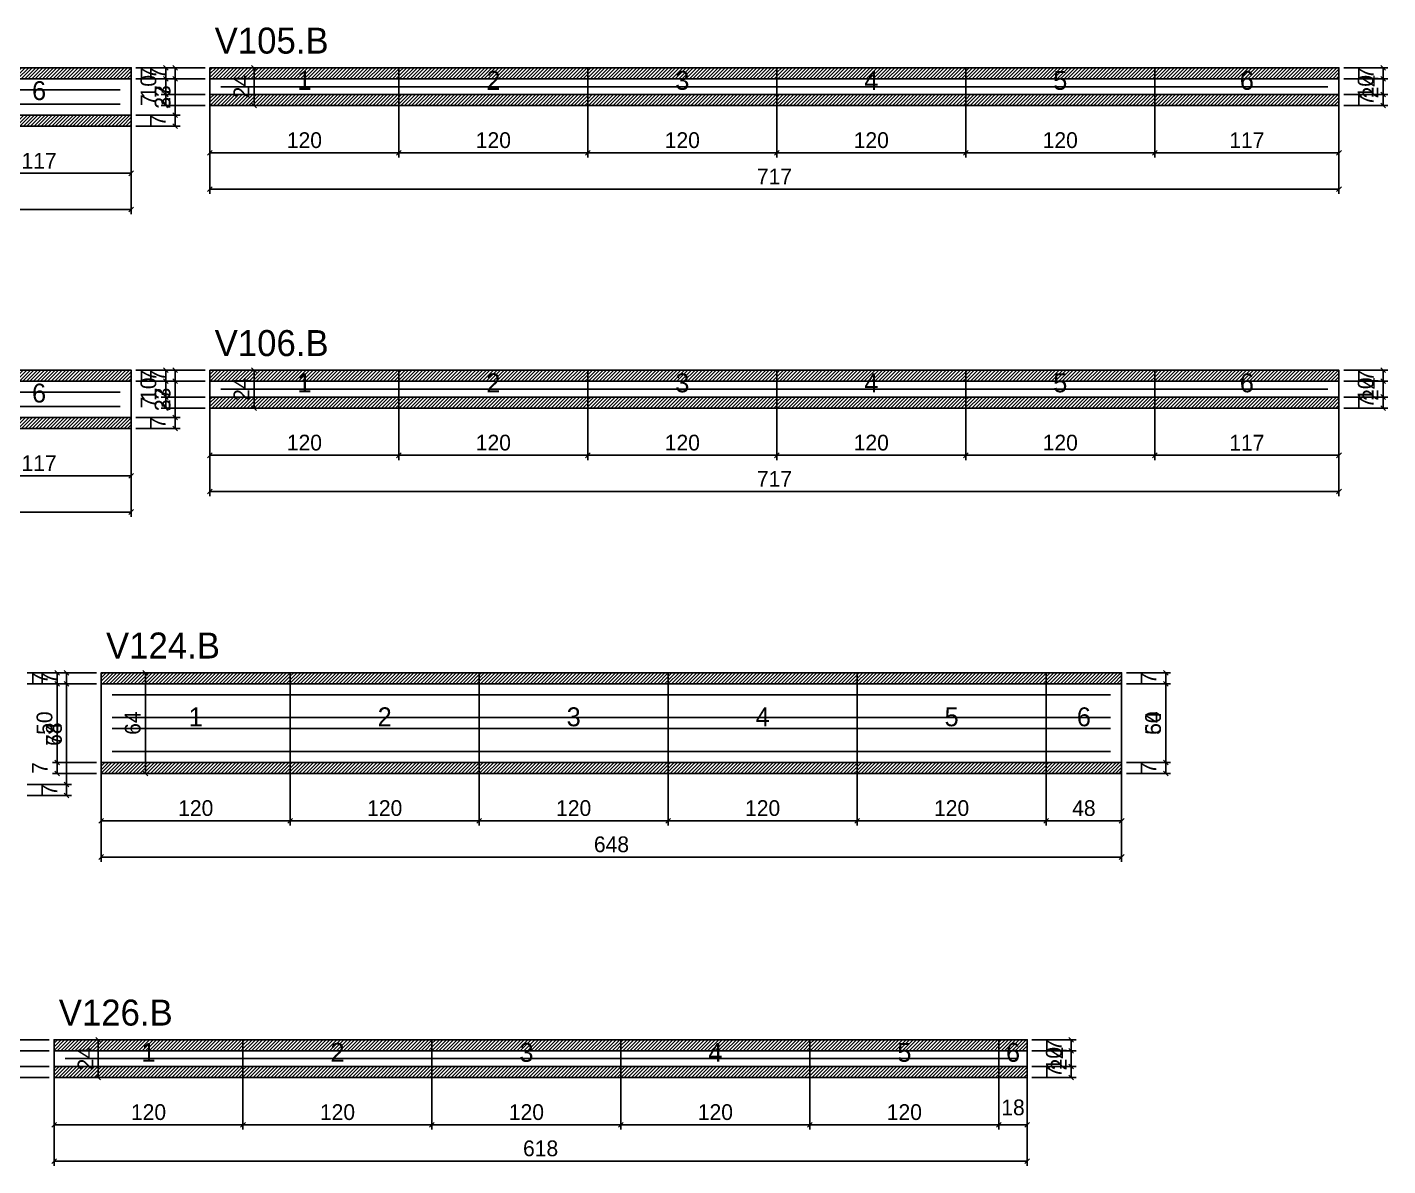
# Model space of a CAD drawing. Extents: x -9000 to 3070, y -6660 to 1250.
# Drawn here: x 848 to 1712, y -690 to 33 of the extents above; entities that cross this region are included whole.
import ezdxf
from ezdxf.enums import TextEntityAlignment as Align

# ---------------------------------------------------------------- set-up
doc = ezdxf.new("R2010")
doc.units = 0
for name, color, linetype in [('5', 5, 'Continuous'), ('COTA', 241, 'Continuous'), ('NOMENCLATURA', 7, 'Continuous'), ('Painéis', 200, 'Continuous'), ('SARR_2.2x5', 40, 'Continuous'), ('SARR_2.2x7', 40, 'Continuous'), ('SCO-___-LAJ', 224, 'Continuous')]:
    doc.layers.add(name, color=color, linetype=linetype)
doc.dimstyles.new('PAINEL', dxfattribs={"dimtxt": 10, "dimasz": 3, "dimexe": 3, "dimexo": 3, "dimgap": 3, "dimtad": 1, "dimblk": 'OBLIQUE', "dimblk1": 'OBLIQUE', "dimcen": 2.5, "dimclrd": 4, "dimclre": 4, "dimclrt": 240, "dimazin": 3, "dimtfac": 1, "dimtmove": 0, "dimatfit": 3})

# ---------------------------------------------------------------- blocks, each defined once
blk = doc.blocks.new('_OBLIQUE')
at = {"color": 0, "linetype": 'BYBLOCK'}
blk.add_line((-0.5, -0.5), (0.5, 0.5), dxfattribs=at)

msp = doc.modelspace()

# ---------------------------------------------------------------- hatches: boundary and pattern name
at = {"layer": 'COTA'}
h = msp.add_hatch(dxfattribs=at)
h.set_pattern_fill('ANSI31', scale=0.5)
h.paths.add_polyline_path([(797, 0), (914, 0), (914, 7), (797, 7)])
h = msp.add_hatch(dxfattribs=at)
h.set_pattern_fill('ANSI31', scale=0.5)
h.paths.add_polyline_path([(964, 0), (1084, 0), (1084, 7), (964, 7)])
h = msp.add_hatch(dxfattribs=at)
h.set_pattern_fill('ANSI31', scale=0.5)
h.paths.add_polyline_path([(1084, 0), (1204, 0), (1204, 7), (1084, 7)])
h = msp.add_hatch(dxfattribs=at)
h.set_pattern_fill('ANSI31', scale=0.5)
h.paths.add_polyline_path([(1204, 0), (1324, 0), (1324, 7), (1204, 7)])
h = msp.add_hatch(dxfattribs=at)
h.set_pattern_fill('ANSI31', scale=0.5)
h.paths.add_polyline_path([(1324, 0), (1444, 0), (1444, 7), (1324, 7)])
h = msp.add_hatch(dxfattribs=at)
h.set_pattern_fill('ANSI31', scale=0.5)
h.paths.add_polyline_path([(1444, 0), (1564, 0), (1564, 7), (1444, 7)])
h = msp.add_hatch(dxfattribs=at)
h.set_pattern_fill('ANSI31', scale=0.5)
h.paths.add_polyline_path([(1564, 0), (1681, 0), (1681, 7), (1564, 7)])
h = msp.add_hatch(dxfattribs=at)
h.set_pattern_fill('ANSI31', scale=0.5)
h.paths.add_polyline_path([(964, -17), (1084, -17), (1084, -10), (964, -10)])
h = msp.add_hatch(dxfattribs=at)
h.set_pattern_fill('ANSI31', scale=0.5)
h.paths.add_polyline_path([(1084, -17), (1204, -17), (1204, -10), (1084, -10)])
h = msp.add_hatch(dxfattribs=at)
h.set_pattern_fill('ANSI31', scale=0.5)
h.paths.add_polyline_path([(1204, -17), (1324, -17), (1324, -10), (1204, -10)])
h = msp.add_hatch(dxfattribs=at)
h.set_pattern_fill('ANSI31', scale=0.5)
h.paths.add_polyline_path([(1324, -17), (1444, -17), (1444, -10), (1324, -10)])
h = msp.add_hatch(dxfattribs=at)
h.set_pattern_fill('ANSI31', scale=0.5)
h.paths.add_polyline_path([(1444, -17), (1564, -17), (1564, -10), (1444, -10)])
h = msp.add_hatch(dxfattribs=at)
h.set_pattern_fill('ANSI31', scale=0.5)
h.paths.add_polyline_path([(1564, -17), (1681, -17), (1681, -10), (1564, -10)])
h = msp.add_hatch(dxfattribs=at)
h.set_pattern_fill('ANSI31', scale=0.5)
h.paths.add_polyline_path([(797, -30), (914, -30), (914, -23), (797, -23)])
h = msp.add_hatch(dxfattribs=at)
h.set_pattern_fill('ANSI31', scale=0.5)
h.paths.add_polyline_path([(797, -192), (914, -192), (914, -185), (797, -185)])
h = msp.add_hatch(dxfattribs=at)
h.set_pattern_fill('ANSI31', scale=0.5)
h.paths.add_polyline_path([(964, -192), (1084, -192), (1084, -185), (964, -185)])
h = msp.add_hatch(dxfattribs=at)
h.set_pattern_fill('ANSI31', scale=0.5)
h.paths.add_polyline_path([(1084, -192), (1204, -192), (1204, -185), (1084, -185)])
h = msp.add_hatch(dxfattribs=at)
h.set_pattern_fill('ANSI31', scale=0.5)
h.paths.add_polyline_path([(1204, -192), (1324, -192), (1324, -185), (1204, -185)])
h = msp.add_hatch(dxfattribs=at)
h.set_pattern_fill('ANSI31', scale=0.5)
h.paths.add_polyline_path([(1324, -192), (1444, -192), (1444, -185), (1324, -185)])
h = msp.add_hatch(dxfattribs=at)
h.set_pattern_fill('ANSI31', scale=0.5)
h.paths.add_polyline_path([(1444, -192), (1564, -192), (1564, -185), (1444, -185)])
h = msp.add_hatch(dxfattribs=at)
h.set_pattern_fill('ANSI31', scale=0.5)
h.paths.add_polyline_path([(1564, -192), (1681, -192), (1681, -185), (1564, -185)])
h = msp.add_hatch(dxfattribs=at)
h.set_pattern_fill('ANSI31', scale=0.5)
h.paths.add_polyline_path([(964, -209), (1084, -209), (1084, -202), (964, -202)])
h = msp.add_hatch(dxfattribs=at)
h.set_pattern_fill('ANSI31', scale=0.5)
h.paths.add_polyline_path([(1084, -209), (1204, -209), (1204, -202), (1084, -202)])
h = msp.add_hatch(dxfattribs=at)
h.set_pattern_fill('ANSI31', scale=0.5)
h.paths.add_polyline_path([(1204, -209), (1324, -209), (1324, -202), (1204, -202)])
h = msp.add_hatch(dxfattribs=at)
h.set_pattern_fill('ANSI31', scale=0.5)
h.paths.add_polyline_path([(1324, -209), (1444, -209), (1444, -202), (1324, -202)])
h = msp.add_hatch(dxfattribs=at)
h.set_pattern_fill('ANSI31', scale=0.5)
h.paths.add_polyline_path([(1444, -209), (1564, -209), (1564, -202), (1444, -202)])
h = msp.add_hatch(dxfattribs=at)
h.set_pattern_fill('ANSI31', scale=0.5)
h.paths.add_polyline_path([(1564, -209), (1681, -209), (1681, -202), (1564, -202)])
h = msp.add_hatch(dxfattribs=at)
h.set_pattern_fill('ANSI31', scale=0.5)
h.paths.add_polyline_path([(797, -222), (914, -222), (914, -215), (797, -215)])
h = msp.add_hatch(dxfattribs=at)
h.set_pattern_fill('ANSI31', scale=0.5)
h.paths.add_polyline_path([(895, -384), (1015, -384), (1015, -377), (895, -377)])
h = msp.add_hatch(dxfattribs=at)
h.set_pattern_fill('ANSI31', scale=0.5)
h.paths.add_polyline_path([(1015, -384), (1135, -384), (1135, -377), (1015, -377)])
h = msp.add_hatch(dxfattribs=at)
h.set_pattern_fill('ANSI31', scale=0.5)
h.paths.add_polyline_path([(1135, -384), (1255, -384), (1255, -377), (1135, -377)])
h = msp.add_hatch(dxfattribs=at)
h.set_pattern_fill('ANSI31', scale=0.5)
h.paths.add_polyline_path([(1255, -384), (1375, -384), (1375, -377), (1255, -377)])
h = msp.add_hatch(dxfattribs=at)
h.set_pattern_fill('ANSI31', scale=0.5)
h.paths.add_polyline_path([(1375, -384), (1495, -384), (1495, -377), (1375, -377)])
h = msp.add_hatch(dxfattribs=at)
h.set_pattern_fill('ANSI31', scale=0.5)
h.paths.add_polyline_path([(1495, -384), (1543, -384), (1543, -377), (1495, -377)])
h = msp.add_hatch(dxfattribs=at)
h.set_pattern_fill('ANSI31', scale=0.5)
h.paths.add_polyline_path([(895, -441), (1015, -441), (1015, -434), (895, -434)])
h = msp.add_hatch(dxfattribs=at)
h.set_pattern_fill('ANSI31', scale=0.5)
h.paths.add_polyline_path([(1015, -441), (1135, -441), (1135, -434), (1015, -434)])
h = msp.add_hatch(dxfattribs=at)
h.set_pattern_fill('ANSI31', scale=0.5)
h.paths.add_polyline_path([(1135, -441), (1255, -441), (1255, -434), (1135, -434)])
h = msp.add_hatch(dxfattribs=at)
h.set_pattern_fill('ANSI31', scale=0.5)
h.paths.add_polyline_path([(1255, -441), (1375, -441), (1375, -434), (1255, -434)])
h = msp.add_hatch(dxfattribs=at)
h.set_pattern_fill('ANSI31', scale=0.5)
h.paths.add_polyline_path([(1375, -441), (1495, -441), (1495, -434), (1375, -434)])
h = msp.add_hatch(dxfattribs=at)
h.set_pattern_fill('ANSI31', scale=0.5)
h.paths.add_polyline_path([(1495, -441), (1543, -441), (1543, -434), (1495, -434)])
h = msp.add_hatch(dxfattribs=at)
h.set_pattern_fill('ANSI31', scale=0.5)
h.paths.add_polyline_path([(865, -617), (985, -617), (985, -610), (865, -610)])
h = msp.add_hatch(dxfattribs=at)
h.set_pattern_fill('ANSI31', scale=0.5)
h.paths.add_polyline_path([(985, -617), (1105, -617), (1105, -610), (985, -610)])
h = msp.add_hatch(dxfattribs=at)
h.set_pattern_fill('ANSI31', scale=0.5)
h.paths.add_polyline_path([(1105, -617), (1225, -617), (1225, -610), (1105, -610)])
h = msp.add_hatch(dxfattribs=at)
h.set_pattern_fill('ANSI31', scale=0.5)
h.paths.add_polyline_path([(1225, -617), (1345, -617), (1345, -610), (1225, -610)])
h = msp.add_hatch(dxfattribs=at)
h.set_pattern_fill('ANSI31', scale=0.5)
h.paths.add_polyline_path([(1345, -617), (1465, -617), (1465, -610), (1345, -610)])
h = msp.add_hatch(dxfattribs=at)
h.set_pattern_fill('ANSI31', scale=0.5)
h.paths.add_polyline_path([(1465, -617), (1483, -617), (1483, -610), (1465, -610)])
h = msp.add_hatch(dxfattribs=at)
h.set_pattern_fill('ANSI31', scale=0.5)
h.paths.add_polyline_path([(865, -634), (985, -634), (985, -627), (865, -627)])
h = msp.add_hatch(dxfattribs=at)
h.set_pattern_fill('ANSI31', scale=0.5)
h.paths.add_polyline_path([(985, -634), (1105, -634), (1105, -627), (985, -627)])
h = msp.add_hatch(dxfattribs=at)
h.set_pattern_fill('ANSI31', scale=0.5)
h.paths.add_polyline_path([(1105, -634), (1225, -634), (1225, -627), (1105, -627)])
h = msp.add_hatch(dxfattribs=at)
h.set_pattern_fill('ANSI31', scale=0.5)
h.paths.add_polyline_path([(1225, -634), (1345, -634), (1345, -627), (1225, -627)])
h = msp.add_hatch(dxfattribs=at)
h.set_pattern_fill('ANSI31', scale=0.5)
h.paths.add_polyline_path([(1345, -634), (1465, -634), (1465, -627), (1345, -627)])
h = msp.add_hatch(dxfattribs=at)
h.set_pattern_fill('ANSI31', scale=0.5)
h.paths.add_polyline_path([(1465, -634), (1483, -634), (1483, -627), (1465, -627)])

# ---------------------------------------------------------------- linework, layer by layer
at = {"layer": 'Painéis'}
for p, q in [((797, 0), (914, 0)), ((914, -23), (914, 0)), ((964, 0), (1084, 0)), ((964, -10), (964, 0)), ((1084, -10), (1084, 0)), ((1084, -10), (1084, 0)), ((1084, 0), (1204, 0)), ((1084, -10), (1084, 0)), ((1204, -10), (1204, 0)), ((1204, -10), (1204, 0)), ((1204, 0), (1324, 0)), ((1204, -10), (1204, 0)), ((1324, -10), (1324, 0)), ((1324, -10), (1324, 0)), ((1324, 0), (1444, 0)), ((1324, -10), (1324, 0)), ((1444, -10), (1444, 0)), ((1444, -10), (1444, 0)), ((1444, 0), (1564, 0)), ((1444, -10), (1444, 0)), ((1564, -10), (1564, 0)), ((1564, -10), (1564, 0)), ((1564, 0), (1681, 0)), ((1564, -10), (1564, 0)), ((1681, -10), (1681, 0)), ((964, -10), (1084, -10)), ((1084, -10), (1204, -10)), ((1204, -10), (1324, -10)), ((1324, -10), (1444, -10)), ((1444, -10), (1564, -10)), ((1564, -10), (1681, -10)), ((797, -23), (914, -23)), ((797, -192), (914, -192)), ((914, -215), (914, -192)), ((964, -192), (1084, -192)), ((964, -202), (964, -192)), ((1084, -202), (1084, -192)), ((1084, -202), (1084, -192)), ((1084, -192), (1204, -192)), ((1084, -202), (1084, -192)), ((1204, -202), (1204, -192)), ((1204, -202), (1204, -192)), ((1204, -192), (1324, -192)), ((1204, -202), (1204, -192)), ((1324, -202), (1324, -192)), ((1324, -202), (1324, -192)), ((1324, -192), (1444, -192)), ((1324, -202), (1324, -192)), ((1444, -202), (1444, -192)), ((1444, -202), (1444, -192)), ((1444, -192), (1564, -192)), ((1444, -202), (1444, -192)), ((1564, -202), (1564, -192)), ((1564, -202), (1564, -192)), ((1564, -192), (1681, -192)), ((1564, -202), (1564, -192)), ((1681, -202), (1681, -192)), ((964, -202), (1084, -202)), ((1084, -202), (1204, -202)), ((1204, -202), (1324, -202)), ((1324, -202), (1444, -202)), ((1444, -202), (1564, -202)), ((1564, -202), (1681, -202)), ((797, -215), (914, -215)), ((895, -384), (1015, -384)), ((895, -434), (895, -384)), ((1015, -434), (1015, -384)), ((1015, -434), (1015, -384)), ((1015, -384), (1135, -384)), ((1015, -434), (1015, -384)), ((1135, -434), (1135, -384)), ((1135, -434), (1135, -384)), ((1135, -384), (1255, -384)), ((1135, -434), (1135, -384)), ((1255, -434), (1255, -384)), ((1255, -434), (1255, -384)), ((1255, -384), (1375, -384)), ((1255, -434), (1255, -384)), ((1375, -434), (1375, -384)), ((1375, -434), (1375, -384)), ((1375, -384), (1495, -384)), ((1375, -434), (1375, -384)), ((1495, -434), (1495, -384)), ((1495, -434), (1495, -384)), ((1495, -384), (1543, -384)), ((1495, -434), (1495, -384)), ((1543, -434), (1543, -384)), ((895, -434), (1015, -434)), ((1015, -434), (1135, -434)), ((1135, -434), (1255, -434)), ((1255, -434), (1375, -434)), ((1375, -434), (1495, -434)), ((1495, -434), (1543, -434)), ((865, -617), (985, -617)), ((865, -627), (865, -617)), ((985, -627), (985, -617)), ((985, -627), (985, -617)), ((985, -617), (1105, -617)), ((985, -627), (985, -617)), ((1105, -627), (1105, -617)), ((1105, -627), (1105, -617)), ((1105, -617), (1225, -617)), ((1105, -627), (1105, -617)), ((1225, -627), (1225, -617)), ((1225, -627), (1225, -617)), ((1225, -617), (1345, -617)), ((1225, -627), (1225, -617)), ((1345, -627), (1345, -617)), ((1345, -627), (1345, -617)), ((1345, -617), (1465, -617)), ((1345, -627), (1345, -617)), ((1465, -627), (1465, -617)), ((1465, -627), (1465, -617)), ((1465, -617), (1483, -617)), ((1465, -627), (1465, -617)), ((1483, -627), (1483, -617)), ((865, -627), (985, -627)), ((985, -627), (1105, -627)), ((1105, -627), (1225, -627)), ((1225, -627), (1345, -627)), ((1345, -627), (1465, -627)), ((1465, -627), (1483, -627))]:
    msp.add_line(p, q, dxfattribs=at)
at = {"layer": 'SARR_2.2x5'}
for points in [[(971, -5), (1084, -5)], [(971, -5), (1084, -5)], [(1084, -5), (1204, -5)], [(1084, -5), (1204, -5)], [(1204, -5), (1324, -5)], [(1204, -5), (1324, -5)], [(1324, -5), (1444, -5)], [(1324, -5), (1444, -5)], [(1444, -5), (1564, -5)], [(1444, -5), (1564, -5)], [(1564, -5), (1674, -5)], [(1564, -5), (1674, -5)], [(971, -197), (1084, -197)], [(971, -197), (1084, -197)], [(1084, -197), (1204, -197)], [(1084, -197), (1204, -197)], [(1204, -197), (1324, -197)], [(1204, -197), (1324, -197)], [(1324, -197), (1444, -197)], [(1324, -197), (1444, -197)], [(1444, -197), (1564, -197)], [(1444, -197), (1564, -197)], [(1564, -197), (1674, -197)], [(1564, -197), (1674, -197)], [(872, -622), (985, -622)], [(872, -622), (985, -622)], [(985, -622), (1105, -622)], [(985, -622), (1105, -622)], [(1105, -622), (1225, -622)], [(1105, -622), (1225, -622)], [(1225, -622), (1345, -622)], [(1225, -622), (1345, -622)], [(1345, -622), (1465, -622)], [(1345, -622), (1465, -622)], [(1465, -622), (1476, -622)], [(1465, -622), (1476, -622)]]:
    msp.add_lwpolyline(points, dxfattribs=at)
at = {"layer": 'SARR_2.2x7'}
for points in [[(797, -7), (907, -7)], [(797, -7), (907, -7)], [(797, -16), (907, -16)], [(797, -16), (907, -16)], [(797, -199), (907, -199)], [(797, -199), (907, -199)], [(797, -208), (907, -208)], [(797, -208), (907, -208)], [(902, -391), (1015, -391)], [(902, -391), (1015, -391)], [(1015, -391), (1135, -391)], [(1015, -391), (1135, -391)], [(1135, -391), (1255, -391)], [(1135, -391), (1255, -391)], [(1255, -391), (1375, -391)], [(1255, -391), (1375, -391)], [(1375, -391), (1495, -391)], [(1375, -391), (1495, -391)], [(1495, -391), (1536, -391)], [(1495, -391), (1536, -391)], [(902, -405.5), (1015, -405.5)], [(902, -405.5), (1015, -405.5)], [(1015, -405.5), (1135, -405.5)], [(1015, -405.5), (1135, -405.5)], [(1135, -405.5), (1255, -405.5)], [(1135, -405.5), (1255, -405.5)], [(1255, -405.5), (1375, -405.5)], [(1255, -405.5), (1375, -405.5)], [(1375, -405.5), (1495, -405.5)], [(1375, -405.5), (1495, -405.5)], [(1495, -405.5), (1536, -405.5)], [(1495, -405.5), (1536, -405.5)], [(902, -412.5), (1015, -412.5)], [(902, -412.5), (1015, -412.5)], [(1015, -412.5), (1135, -412.5)], [(1015, -412.5), (1135, -412.5)], [(1135, -412.5), (1255, -412.5)], [(1135, -412.5), (1255, -412.5)], [(1255, -412.5), (1375, -412.5)], [(1255, -412.5), (1375, -412.5)], [(1375, -412.5), (1495, -412.5)], [(1375, -412.5), (1495, -412.5)], [(1495, -412.5), (1536, -412.5)], [(1495, -412.5), (1536, -412.5)], [(902, -427), (1015, -427)], [(902, -427), (1015, -427)], [(1015, -427), (1135, -427)], [(1015, -427), (1135, -427)], [(1135, -427), (1255, -427)], [(1135, -427), (1255, -427)], [(1255, -427), (1375, -427)], [(1255, -427), (1375, -427)], [(1375, -427), (1495, -427)], [(1375, -427), (1495, -427)], [(1495, -427), (1536, -427)], [(1495, -427), (1536, -427)]]:
    msp.add_lwpolyline(points, dxfattribs=at)
at = {"layer": 'SCO-___-LAJ'}
for points in [[(797, 0), (914, 0), (914, 7), (797, 7)], [(964, 0), (1084, 0), (1084, 7), (964, 7)], [(1084, 0), (1204, 0), (1204, 7), (1084, 7)], [(1204, 0), (1324, 0), (1324, 7), (1204, 7)], [(1324, 0), (1444, 0), (1444, 7), (1324, 7)], [(1444, 0), (1564, 0), (1564, 7), (1444, 7)], [(1564, 0), (1681, 0), (1681, 7), (1564, 7)], [(964, -17), (1084, -17), (1084, -10), (964, -10)], [(1084, -17), (1204, -17), (1204, -10), (1084, -10)], [(1204, -17), (1324, -17), (1324, -10), (1204, -10)], [(1324, -17), (1444, -17), (1444, -10), (1324, -10)], [(1444, -17), (1564, -17), (1564, -10), (1444, -10)], [(1564, -17), (1681, -17), (1681, -10), (1564, -10)], [(797, -30), (914, -30), (914, -23), (797, -23)], [(797, -192), (914, -192), (914, -185), (797, -185)], [(964, -192), (1084, -192), (1084, -185), (964, -185)], [(1084, -192), (1204, -192), (1204, -185), (1084, -185)], [(1204, -192), (1324, -192), (1324, -185), (1204, -185)], [(1324, -192), (1444, -192), (1444, -185), (1324, -185)], [(1444, -192), (1564, -192), (1564, -185), (1444, -185)], [(1564, -192), (1681, -192), (1681, -185), (1564, -185)], [(964, -209), (1084, -209), (1084, -202), (964, -202)], [(1084, -209), (1204, -209), (1204, -202), (1084, -202)], [(1204, -209), (1324, -209), (1324, -202), (1204, -202)], [(1324, -209), (1444, -209), (1444, -202), (1324, -202)], [(1444, -209), (1564, -209), (1564, -202), (1444, -202)], [(1564, -209), (1681, -209), (1681, -202), (1564, -202)], [(797, -222), (914, -222), (914, -215), (797, -215)], [(895, -384), (1015, -384), (1015, -377), (895, -377)], [(1015, -384), (1135, -384), (1135, -377), (1015, -377)], [(1135, -384), (1255, -384), (1255, -377), (1135, -377)], [(1255, -384), (1375, -384), (1375, -377), (1255, -377)], [(1375, -384), (1495, -384), (1495, -377), (1375, -377)], [(1495, -384), (1543, -384), (1543, -377), (1495, -377)], [(895, -441), (1015, -441), (1015, -434), (895, -434)], [(1015, -441), (1135, -441), (1135, -434), (1015, -434)], [(1135, -441), (1255, -441), (1255, -434), (1135, -434)], [(1255, -441), (1375, -441), (1375, -434), (1255, -434)], [(1375, -441), (1495, -441), (1495, -434), (1375, -434)], [(1495, -441), (1543, -441), (1543, -434), (1495, -434)], [(865, -617), (985, -617), (985, -610), (865, -610)], [(985, -617), (1105, -617), (1105, -610), (985, -610)], [(1105, -617), (1225, -617), (1225, -610), (1105, -610)], [(1225, -617), (1345, -617), (1345, -610), (1225, -610)], [(1345, -617), (1465, -617), (1465, -610), (1345, -610)], [(1465, -617), (1483, -617), (1483, -610), (1465, -610)], [(865, -634), (985, -634), (985, -627), (865, -627)], [(985, -634), (1105, -634), (1105, -627), (985, -627)], [(1105, -634), (1225, -634), (1225, -627), (1105, -627)], [(1225, -634), (1345, -634), (1345, -627), (1225, -627)], [(1345, -634), (1465, -634), (1465, -627), (1345, -627)], [(1465, -634), (1483, -634), (1483, -627), (1465, -627)]]:
    msp.add_lwpolyline(points, close=True, dxfattribs=at)

# ---------------------------------------------------------------- texts
at = {"layer": '5'}
for s, p in [('1', (1024, -1)), ('2', (1144, -1)), ('3', (1264, -1)), ('4', (1384, -1)), ('5', (1504, -1)), ('6', (1622.5, -1)), ('6', (855.5, -7.5)), ('1', (1024, -193)), ('2', (1144, -193)), ('3', (1264, -193)), ('4', (1384, -193)), ('5', (1504, -193)), ('6', (1622.5, -193)), ('6', (855.5, -199.5)), ('1', (955, -405)), ('2', (1075, -405)), ('3', (1195, -405)), ('4', (1315, -405)), ('5', (1435, -405)), ('6', (1519, -405)), ('1', (925, -618)), ('2', (1045, -618)), ('3', (1165, -618)), ('4', (1285, -618)), ('5', (1405, -618)), ('6', (1474, -618))]:
    msp.add_text(s, height=12, dxfattribs=at).set_placement(p, align=Align.MIDDLE_CENTER)
at = {"layer": 'NOMENCLATURA'}
for s, p in [('V105.B', (967, 16)), ('V106.B', (967, -176)), ('V124.B', (898, -368)), ('V126.B', (868, -601))]:
    msp.add_text(s, height=16.5, dxfattribs=at).set_placement(p)

# ---------------------------------------------------------------- dimensions: what is measured, and where the dimension line sits
at = {"layer": 'COTA'}
for base, p1, p2 in [((942, -30), (914, -30), (914, 7)), ((942, 0), (914, 0), (914, 7)), ((942, -23), (914, -23), (914, 0)), ((936, 0), (964, 0), (964, 7)), ((936, -10), (964, -10), (964, 0)), ((992, -17), (964, -17), (964, 7)), ((1709, -17), (1681, -17), (1681, 7)), ((1709, 0), (1681, 0), (1681, 7)), ((1709, -10), (1681, -10), (1681, 0)), ((936, -17), (964, -17), (964, -10)), ((1709, -17), (1681, -17), (1681, -10)), ((942, -30), (914, -30), (914, -23)), ((942, -222), (914, -222), (914, -185)), ((942, -192), (914, -192), (914, -185)), ((936, -192), (964, -192), (964, -185)), ((936, -202), (964, -202), (964, -192)), ((992, -209), (964, -209), (964, -185)), ((1709, -209), (1681, -209), (1681, -185)), ((1709, -192), (1681, -192), (1681, -185)), ((1709, -202), (1681, -202), (1681, -192)), ((942, -215), (914, -215), (914, -192)), ((936, -209), (964, -209), (964, -202)), ((1709, -209), (1681, -209), (1681, -202)), ((942, -222), (914, -222), (914, -215)), ((873, -455), (845, -455), (845, -377)), ((873, -384), (845, -384), (845, -377)), ((867, -384), (895, -384), (895, -377)), ((923, -441), (895, -441), (895, -377)), ((1571, -441), (1543, -441), (1543, -377)), ((1571, -384), (1543, -384), (1543, -377)), ((873, -448), (845, -448), (845, -384)), ((867, -434), (895, -434), (895, -384)), ((1571, -434), (1543, -434), (1543, -384)), ((867, -441), (895, -441), (895, -434)), ((1571, -441), (1543, -441), (1543, -434)), ((873, -455), (845, -455), (845, -448)), ((837, -617), (865, -617), (865, -610)), ((893, -634), (865, -634), (865, -610)), ((1511, -634), (1483, -634), (1483, -610)), ((1511, -617), (1483, -617), (1483, -610)), ((837, -627), (865, -627), (865, -617)), ((1511, -627), (1483, -627), (1483, -617)), ((837, -634), (865, -634), (865, -627)), ((1511, -634), (1483, -634), (1483, -627))]:
    msp.add_linear_dim(base=base, p1=p1, p2=p2, angle=90, dimstyle='PAINEL', dxfattribs=at).render()
for base, p1, p2 in [((964, -47), (964, -10), (1084, -10)), ((964, -70), (964, -10), (1681, -10)), ((1084, -47), (1084, -10), (1204, -10)), ((1204, -47), (1204, -10), (1324, -10)), ((1324, -47), (1324, -10), (1444, -10)), ((1444, -47), (1444, -10), (1564, -10)), ((1564, -47), (1564, -10), (1681, -10)), ((197, -83), (197, -23), (914, -23)), ((797, -60), (797, -23), (914, -23)), ((964, -239), (964, -202), (1084, -202)), ((964, -262), (964, -202), (1681, -202)), ((1084, -239), (1084, -202), (1204, -202)), ((1204, -239), (1204, -202), (1324, -202)), ((1324, -239), (1324, -202), (1444, -202)), ((1444, -239), (1444, -202), (1564, -202)), ((1564, -239), (1564, -202), (1681, -202)), ((197, -275), (197, -215), (914, -215)), ((797, -252), (797, -215), (914, -215)), ((895, -471), (895, -434), (1015, -434)), ((895, -494), (895, -434), (1543, -434)), ((1015, -471), (1015, -434), (1135, -434)), ((1135, -471), (1135, -434), (1255, -434)), ((1255, -471), (1255, -434), (1375, -434)), ((1375, -471), (1375, -434), (1495, -434)), ((1495, -471), (1495, -434), (1543, -434)), ((865, -664), (865, -627), (985, -627)), ((865, -687), (865, -627), (1483, -627)), ((985, -664), (985, -627), (1105, -627)), ((1105, -664), (1105, -627), (1225, -627)), ((1225, -664), (1225, -627), (1345, -627)), ((1345, -664), (1345, -627), (1465, -627)), ((1465, -664), (1465, -627), (1483, -627))]:
    msp.add_linear_dim(base=base, p1=p1, p2=p2, dimstyle='PAINEL', dxfattribs=at).render()

doc.saveas('drawing.dxf')
